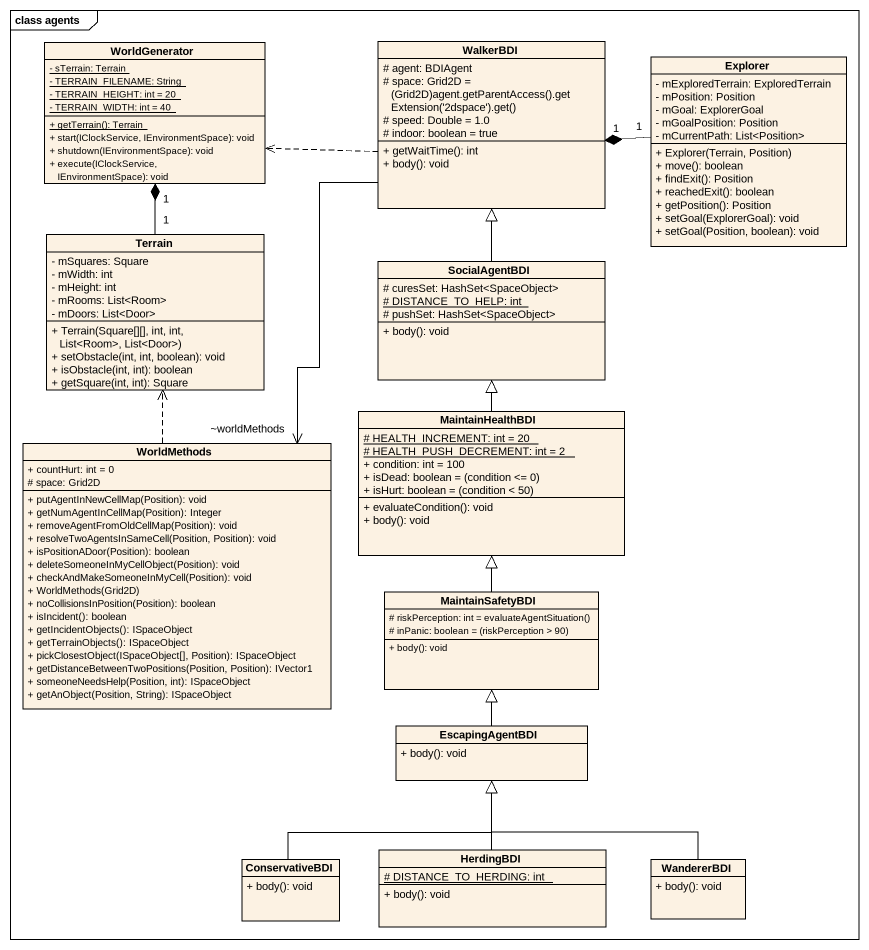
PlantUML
@startuml
mainframe class agents
hide circle
hide empty members
skinparam classAttributeIconSize 0
class WorldGenerator {
  {static} - sTerrain: Terrain
  {static} - TERRAIN_FILENAME: String
  {static} - TERRAIN_HEIGHT: int = 20
  {static} - TERRAIN_WIDTH: int = 40
  {static} + getTerrain(): Terrain
  + start(IClockService, IEnvironmentSpace): void
  + shutdown(IEnvironmentSpace): void
  + execute(IClockService, IEnvironmentSpace): void
}
class WalkerBDI {
  # agent: BDIAgent
  {field} # space: Grid2D = (Grid2D)agent.getParentAccess().getExtension('2dspace').get()
  # speed: Double = 1.0
  # indoor: boolean = true
  + getWaitTime(): int
  + body(): void
}
class Explorer {
  - mExploredTerrain: ExploredTerrain
  - mPosition: Position
  - mGoal: ExplorerGoal
  - mGoalPosition: Position
  - mCurrentPath: List<Position>
  + Explorer(Terrain, Position)
  + move(): boolean
  + findExit(): Position
  + reachedExit(): boolean
  + getPosition(): Position
  + setGoal(ExplorerGoal): void
  + setGoal(Position, boolean): void
}
class Terrain {
  - mSquares: Square
  - mWidth: int
  - mHeight: int
  - mRooms: List<Room>
  - mDoors: List<Door>
  + Terrain(Square[][], int, int, List<Room>, List<Door>)
  + setObstacle(int, int, boolean): void
  + isObstacle(int, int): boolean
  + getSquare(int, int): Square
}
class SocialAgentBDI {
  # curesSet: HashSet<SpaceObject>
  {static} # DISTANCE_TO_HELP: int
  # pushSet: HashSet<SpaceObject>
  + body(): void
}
class WorldMethods {
  + countHurt: int = 0
  # space: Grid2D
  + putAgentInNewCellMap(Position): void
  + getNumAgentInCellMap(Position): Integer
  + removeAgentFromOldCellMap(Position): void
  + resolveTwoAgentsInSameCell(Position, Position): void
  + isPositionADoor(Position): boolean
  + deleteSomeoneInMyCellObject(Position): void
  + checkAndMakeSomeoneInMyCell(Position): void
  + WorldMethods(Grid2D)
  + noCollisionsInPosition(Position): boolean
  + isIncident(): boolean
  + getIncidentObjects(): ISpaceObject
  + getTerrainObjects(): ISpaceObject
  + pickClosestObject(ISpaceObject[], Position): ISpaceObject
  + getDistanceBetweenTwoPositions(Position, Position): IVector1
  + someoneNeedsHelp(Position, int): ISpaceObject
  + getAnObject(Position, String): ISpaceObject
}
class MaintainHealthBDI {
  {static} # HEALTH_INCREMENT: int = 20
  {static} # HEALTH_PUSH_DECREMENT: int = 2
  + condition: int = 100
  {field} + isDead: boolean = (condition <= 0)
  {field} + isHurt: boolean = (condition < 50)
  + evaluateCondition(): void
  + body(): void
}
class MaintainSafetyBDI {
  {field} # riskPerception: int = evaluateAgentSituation()
  {field} # inPanic: boolean = (riskPerception > 90)
  + body(): void
}
class EscapingAgentBDI {
  + body(): void
}
class ConservativeBDI {
  + body(): void
}
class HerdingBDI {
  {static} # DISTANCE_TO_HERDING: int
  + body(): void
}
class WandererBDI {
  + body(): void
}
WalkerBDI .left.> WorldGenerator
WalkerBDI --> "~worldMethods" WorldMethods
Explorer "1" -left-* "1" WalkerBDI
Terrain "1" -up-* "1" WorldGenerator
SocialAgentBDI -up-|> WalkerBDI
WorldMethods .up.> Terrain
MaintainHealthBDI -up-|> SocialAgentBDI
MaintainSafetyBDI -up-|> MaintainHealthBDI
EscapingAgentBDI -up-|> MaintainSafetyBDI
ConservativeBDI -up-|> EscapingAgentBDI
HerdingBDI -up-|> EscapingAgentBDI
WandererBDI -up-|> EscapingAgentBDI
@enduml
